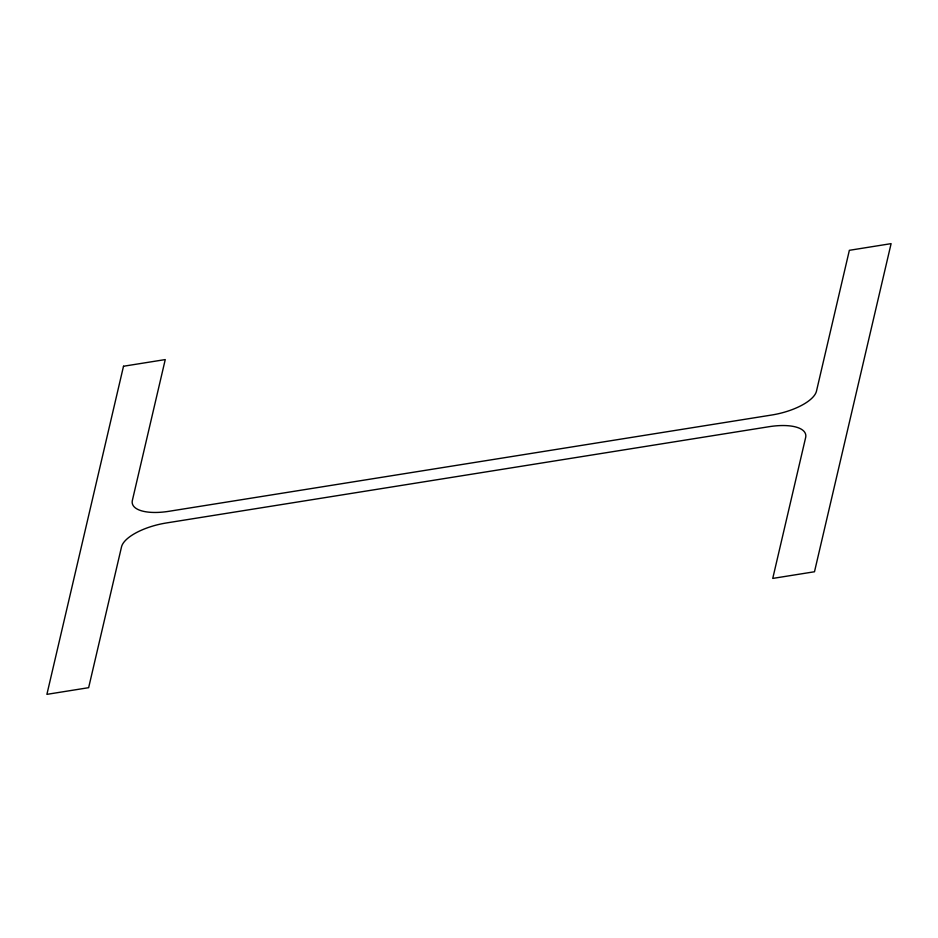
<?xml version="1.0" encoding="UTF-8"?>
<svg xmlns="http://www.w3.org/2000/svg" width="938" height="938" viewBox="0 0 938 938"><rect width="100%" height="100%" fill="white"/><g stroke="black" fill="none" stroke-linecap="round" stroke-linejoin="round"><path stroke-width="1.41" d="M123.511 366.242L46.9 694.355L88.641 687.683L121.518 546.877A41.847 16.286 -13.4 0 1 166.261 522.982L769.008 426.708A41.847 16.286 -13.4 0 1 805.625 437.612L772.748 578.418L814.489 571.758L891.1 243.646L849.359 250.317L816.482 391.123A41.847 16.286 -13.4 0 1 771.74 415.018L168.992 511.292A41.847 16.286 -13.4 0 1 132.375 500.388L165.252 359.582L123.511 366.242"/></g></svg>
